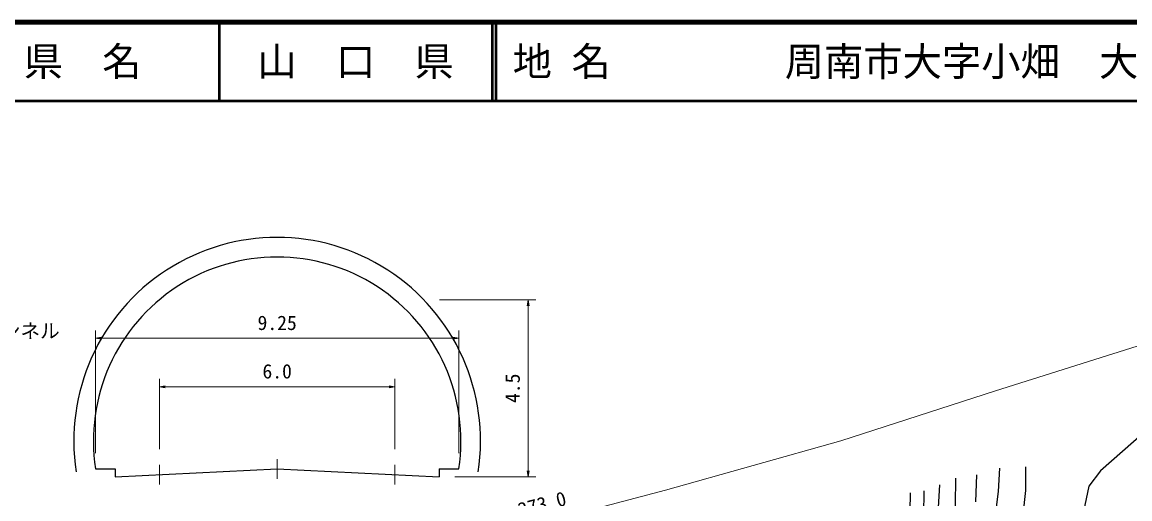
# Model space of a CAD drawing. Units: millimetres on the paper, enlarged 1000 times, with parts at other scales. Extents: x 40000 to 680000, y 20000 to 380000.
# Drawn here: x 307935 to 448944, y 319388 to 380000 of the extents above; entities that cross this region are included whole.
import ezdxf
from ezdxf.enums import TextEntityAlignment as Align

# ---------------------------------------------------------------- set-up
doc = ezdxf.new("R2010")
doc.units = ezdxf.units.MM
doc.header["$LTSCALE"] = 1000
doc.linetypes.add('CHAIN', pattern=[18.5, 12, -1.5, 3.5, -1.5])
for name, color, linetype, lineweight in [('M-BGD', 7, 'Continuous', 25), ('M-BMK', 2, 'CHAIN', 13), ('M-STR-HTXT', 7, 'Continuous', 13), ('M-TTL', 2, 'Continuous', 140), ('M-TTL-LINE', 7, 'Continuous', 50)]:
    doc.layers.add(name, color=color, linetype=linetype, lineweight=lineweight)
doc.layers.add('M-TTL-TXT', color=7, linetype='Continuous')
doc.styles.add('ＭＳ ゴシック', font='')
doc.styles.get('ＭＳ ゴシック').set_extended_font_data('MS Gothic')

# ---------------------------------------------------------------- blocks, each defined once
blk = doc.blocks.new('open_arrow')
at = {"color": 0, "linetype": 'Continuous', "lineweight": -2}
blk.add_lwpolyline([(7.5, 1.25), (0, 0), (7.5, -1.25)], dxfattribs=at)

msp = doc.modelspace()

# ---------------------------------------------------------------- linework, layer by layer
at = {"layer": 'M-BGD'}
for p, q in [((317273, 323194), (319773, 323194)), ((319773, 323194), (319773, 322194)), ((361023, 323194), (361023, 322194)), ((361023, 323194), (363523, 323194))]:
    msp.add_line(p, q, dxfattribs=at)
for points in [[(453291, 330018), (445220, 322932), (443723, 320998), (443221, 318576), (443723, 315068), (444266, 312646), (446230, 309597), (447985, 306131), (448828, 304519), (451100, 296574), (452168, 287560), (452639, 277647), (452516, 272983), (451765, 265942)], [(319773, 322194), (340398, 323194), (361023, 322194)], [(432334, 323303), (432164, 320334), (431825, 317641)], [(435645, 323447), (435680, 320428), (435302, 317341)], [(426749, 322034), (426716, 318639), (426353, 316085), (425727, 313350), (424110, 309948), (422625, 307125), (421452, 304087), (420133, 301071), (418187, 296863), (415992, 293017), (413700, 289421), (411802, 286863), (408585, 283679), (403000, 278061), (400978, 275380), (400418, 273485), (400401, 271557), (400978, 269382), (402297, 266844), (404278, 263276), (408467, 257882), (410116, 256168), (412424, 253729)], [(429403, 322452), (429275, 318995)], [(422720, 320412), (422674, 317346), (422325, 314582), (421628, 311656), (418596, 304191), (416351, 299611), (413839, 294867), (410718, 289750), (407980, 287077), (405586, 285170), (402377, 282822), (400075, 280705), (398308, 278565), (397261, 276867), (396704, 275497), (396471, 273615), (396680, 270939), (397309, 268427), (398494, 265916), (402626, 259696), (404842, 256731), (406491, 254594), (408513, 252388)], [(424721, 321181), (424559, 318278), (423536, 314214), (422746, 311589), (421212, 307261), (419539, 303336), (417446, 298775), (415051, 294450), (411378, 288426), (409377, 286053), (404706, 281803), (401565, 279193), (399588, 276683), (398914, 274662), (398542, 272595), (398658, 270335), (399402, 267617), (400633, 265109), (402890, 261848), (406145, 257639), (408515, 254806), (410211, 252739)], [(420977, 320163), (420879, 315538)]]:
    msp.add_lwpolyline(points, dxfattribs=at)
for radius in [25895, 23395]:
    msp.add_arc((340398, 326740), radius, 351.28178, 188.71822, dxfattribs=at)
at = {"layer": 'M-BMK'}
for p, q in [((340398, 324443), (340398, 321946)), ((325398, 323718), (325398, 321215)), ((355398, 323718), (355398, 321215))]:
    msp.add_line(p, q, dxfattribs=at)
at = {"layer": 'M-STR-HTXT'}
for p, q in [((361057, 344696), (373336, 344696)), ((372336, 322194), (372336, 344696)), ((317273, 325194), (317273, 340802)), ((363523, 325194), (363523, 340802)), ((317273, 339802), (363523, 339802)), ((325398, 325718), (325398, 334640)), ((355398, 325718), (355398, 334640)), ((325398, 333640), (355398, 333640)), ((363023, 322194), (373336, 322194))]:
    msp.add_line(p, q, dxfattribs=at)
msp.add_lwpolyline([(187857, 329656), (199526, 323613), (211300, 318599), (229302, 312466), (245888, 308423), (261193, 305795), (280244, 304305), (288578, 304233), (300238, 304466), (319400, 305915), (333862, 307476), (344725, 309240), (354262, 311126), (389830, 320474), (412151, 326774), (431841, 333129), (456216, 340800), (472351, 345788), (487187, 350639)], dxfattribs=at)
at = {"layer": 'M-TTL'}
msp.add_line((680000, 380000), (40000, 380000), dxfattribs=at)
at = {"layer": 'M-TTL-LINE'}
for p, q in [((333000, 380000), (333000, 370000)), ((367750, 380000), (367750, 370000)), ((368250, 380000), (368250, 370000)), ((40000, 370000), (680000, 370000))]:
    msp.add_line(p, q, dxfattribs=at)

# ---------------------------------------------------------------- block references
at = {"layer": 'M-STR-HTXT', "xscale": 100, "yscale": 100}
for p, rotation in [((372336, 344696), 270), ((363523, 339802), 180), ((355398, 333640), 180), ((372336, 322194), 90)]:
    msp.add_blockref('open_arrow', p, dxfattribs=dict(at, rotation=rotation))
for p in [(317273, 339802), (325398, 333640)]:
    msp.add_blockref('open_arrow', p, dxfattribs=at)

# ---------------------------------------------------------------- texts
at = {"layer": 'M-STR-HTXT', "style": 'ＭＳ ゴシック'}
for s, p in [('9.25', (340398, 340302)), ('6.0', (340398, 334140))]:
    msp.add_text(s, height=1833, dxfattribs=at).set_placement(p, align=Align.BOTTOM_CENTER)
msp.add_text('津浦トンネル', height=1833, dxfattribs=at).set_placement((297718, 339280), align=Align.BOTTOM_LEFT)
for s, rotation, p in [('4.5', 90, (371836, 333445)), ('側 溝  L=273.0', 14.726, (369059, 315870))]:
    msp.add_text(s, height=1833, rotation=rotation, dxfattribs=at).set_placement(p, align=Align.BOTTOM_CENTER)
at = {"layer": 'M-TTL-TXT', "style": 'ＭＳ ゴシック'}
for s, p in [('県\u3000名', (315625, 375000)), ('山\u3000口\u3000県', (350375, 375000))]:
    msp.add_text(s, height=3666, dxfattribs=at).set_placement(p, align=Align.MIDDLE_CENTER)
for s, p in [('地 名', (370380, 375000)), ('周南市大字小畑\u3000大字米光', (405024, 375000))]:
    msp.add_text(s, height=3666, dxfattribs=at).set_placement(p, align=Align.MIDDLE_LEFT)

doc.saveas('drawing.dxf')
